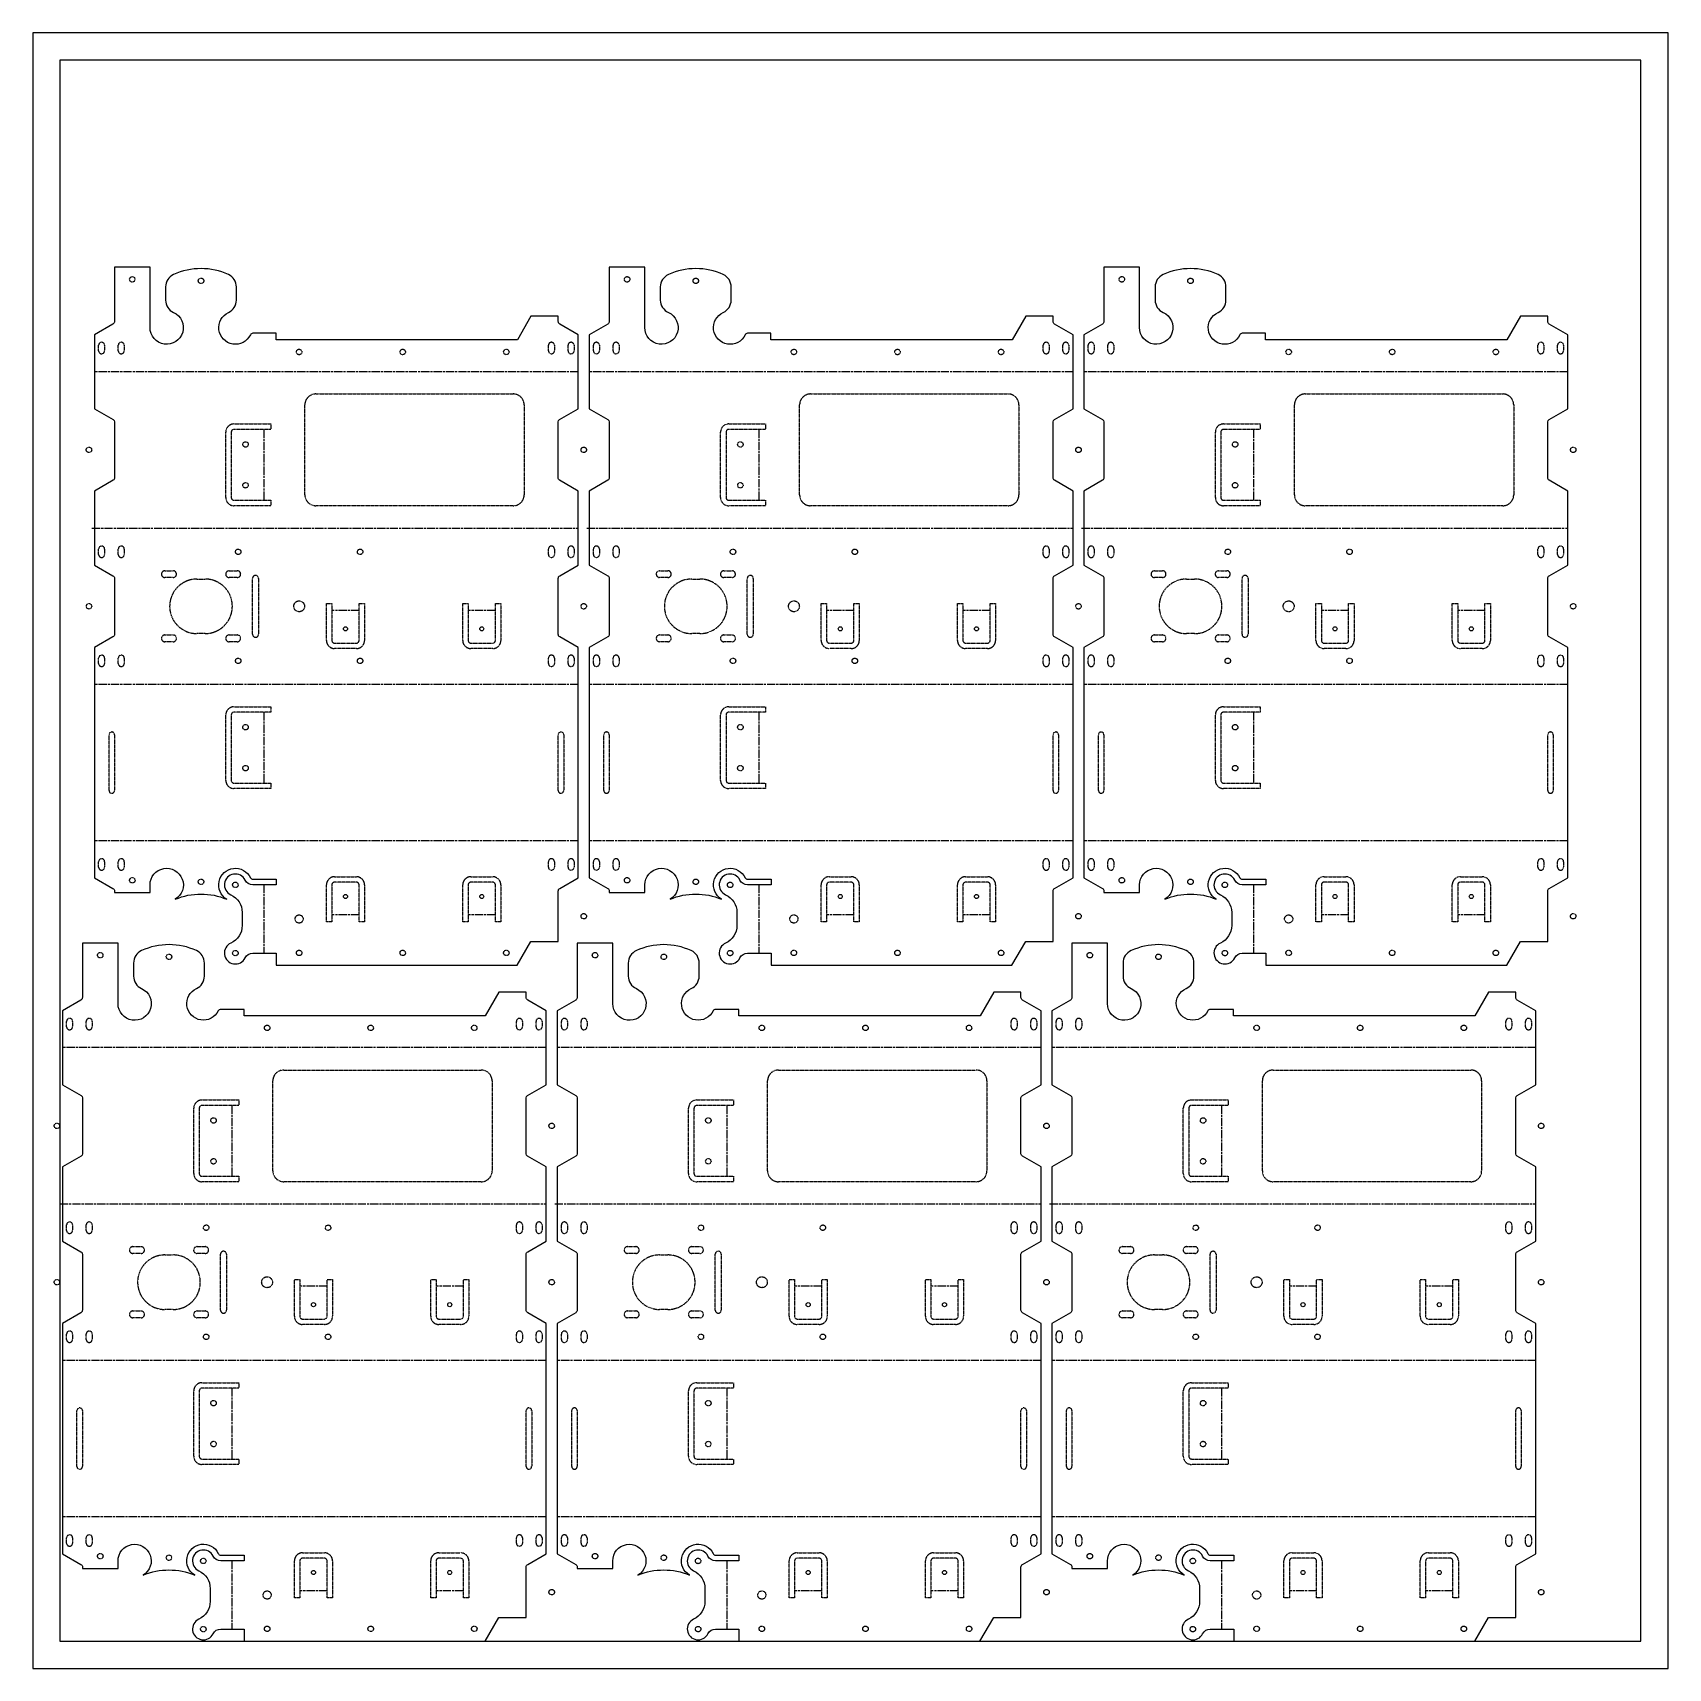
# Model space of a CAD drawing. Header units: millimetres. Extents: x -75 to 1125, y -98 to 1102.
import ezdxf

# ---------------------------------------------------------------- set-up
doc = ezdxf.new("R2010")
doc.units = ezdxf.units.MM
doc.linetypes.add('CHAIN', pattern=[0.7087, 0.4724, -0.0591, 0.1181, -0.0591])
for name, color, linetype, lineweight in [('Eje de pliegue (ISO)', 2, 'CHAIN', 25), ('fija', 5, 'CHAIN', 25), ('int', 1, 'CHAIN', 25)]:
    doc.layers.add(name, color=color, linetype=linetype, lineweight=lineweight)
doc.layers.add('perfo3mm', color=4, linetype='Continuous')
doc.layers.add('plancha', color=4, linetype='Continuous')

msp = doc.modelspace()

# ---------------------------------------------------------------- linework, layer by layer
for points in [[(325.7, 482.4), (325.7, 651.4), (312.1, 659.2, -0.267949), (311, 661.1), (311, 702.1, -0.267949), (312.1, 704), (325.7, 711.9), (325.7, 766.2), (312, 774.1, -0.267949), (311, 775.9), (311, 816.9, -0.267949), (312, 818.6), (325.7, 826.5), (325.7, 880.8), (312.1, 888.7, -0.267949), (311, 890.6), (311, 894.6), (291, 894.6), (281, 877.2), (104, 877.2), (104, 881.9), (86.9, 881.9, 0.287272), (85.1, 880.7, -1.423241), (69.1, 897.2, 0.293925), (74.9, 906.3), (74.9, 915.9, 0.293925), (69.1, 925, 0.216961), (28.8, 925, 0.293925), (22.9, 915.9), (22.9, 906.3, 0.293925), (28.8, 897.2, -1.832561), (11.5, 886.1), (11.5, 930.5), (-14.6, 930.5), (-14.6, 890.6, -0.267949), (-15.7, 888.7), (-29.3, 880.8), (-29.3, 826.5), (-15.6, 818.6, -0.267949), (-14.6, 816.9), (-14.6, 775.9, -0.267949), (-15.6, 774.1), (-29.3, 766.2), (-29.3, 711.9), (-15.7, 704, -0.267949), (-14.6, 702.1), (-14.6, 661.1, -0.267949), (-15.7, 659.2), (-29.3, 651.4), (-29.3, 482.4), (-15.7, 474.6, -0.267949), (-14.6, 472.7), (-14.6, 471.7), (11.5, 471.7), (11.5, 477.2, -1.713898), (30, 466.7, -0.20201), (67.8, 466.7, -1.339934), (85.1, 482.5, 0.287272), (86.9, 481.4), (104.1, 481.4), (104.1, 477.2), (86.9, 477.2, -0.287272), (81.3, 480.7, 1.423241), (70.8, 469.9, -0.293925), (79.1, 457), (79.1, 447.4, -0.293925), (70.8, 434.5, 1.423241), (81.3, 423.7, -0.287272), (86.9, 427.2), (104.1, 427.2), (104.1, 418.4), (280.9, 418.4), (291, 435.8), (311, 435.8), (311, 472.7, -0.267949), (312.1, 474.6)], [(688.7, 482.4), (688.7, 651.4), (675.1, 659.2, -0.267949), (674, 661.1), (674, 702.1, -0.267949), (675.1, 704), (688.7, 711.9), (688.7, 766.2), (675, 774.1, -0.267949), (674, 775.9), (674, 816.9, -0.267949), (675, 818.6), (688.7, 826.5), (688.7, 880.8), (675.1, 888.7, -0.267949), (674, 890.6), (674, 894.6), (654, 894.6), (644, 877.2), (467, 877.2), (467, 881.9), (449.9, 881.9, 0.287272), (448.1, 880.7, -1.423241), (432.1, 897.2, 0.293925), (437.9, 906.3), (437.9, 915.9, 0.293925), (432.1, 925, 0.216961), (391.8, 925, 0.293925), (385.9, 915.9), (385.9, 906.3, 0.293925), (391.8, 897.2, -1.832561), (374.5, 886.1), (374.5, 930.5), (348.4, 930.5), (348.4, 890.6, -0.267949), (347.3, 888.7), (333.7, 880.8), (333.7, 826.5), (347.4, 818.6, -0.267949), (348.4, 816.9), (348.4, 775.9, -0.267949), (347.4, 774.1), (333.7, 766.2), (333.7, 711.9), (347.3, 704, -0.267949), (348.4, 702.1), (348.4, 661.1, -0.267949), (347.3, 659.2), (333.7, 651.4), (333.7, 482.4), (347.3, 474.6, -0.267949), (348.4, 472.7), (348.4, 471.7), (374.5, 471.7), (374.5, 477.2, -1.713898), (393, 466.7, -0.20201), (430.8, 466.7, -1.339934), (448.1, 482.5, 0.287272), (449.9, 481.4), (467.1, 481.4), (467.1, 477.2), (449.9, 477.2, -0.287272), (444.3, 480.7, 1.423241), (433.8, 469.9, -0.293925), (442.1, 457), (442.1, 447.4, -0.293925), (433.8, 434.5, 1.423241), (444.3, 423.7, -0.287272), (449.9, 427.2), (467.1, 427.2), (467.1, 418.4), (643.9, 418.4), (654, 435.8), (674, 435.8), (674, 472.7, -0.267949), (675.1, 474.6)], [(1051.7, 482.4), (1051.7, 651.4), (1038.1, 659.2, -0.267949), (1037, 661.1), (1037, 702.1, -0.267949), (1038.1, 704), (1051.7, 711.9), (1051.7, 766.2), (1038, 774.1, -0.267949), (1037, 775.9), (1037, 816.9, -0.267949), (1038, 818.6), (1051.7, 826.5), (1051.7, 880.8), (1038.1, 888.7, -0.267949), (1037, 890.6), (1037, 894.6), (1017, 894.6), (1007, 877.2), (830, 877.2), (830, 881.9), (812.9, 881.9, 0.287272), (811.1, 880.7, -1.423241), (795.1, 897.2, 0.293925), (800.9, 906.3), (800.9, 915.9, 0.293925), (795.1, 925, 0.216961), (754.8, 925, 0.293925), (748.9, 915.9), (748.9, 906.3, 0.293925), (754.8, 897.2, -1.832561), (737.5, 886.1), (737.5, 930.5), (711.4, 930.5), (711.4, 890.6, -0.267949), (710.3, 888.7), (696.7, 880.8), (696.7, 826.5), (710.4, 818.6, -0.267949), (711.4, 816.9), (711.4, 775.9, -0.267949), (710.4, 774.1), (696.7, 766.2), (696.7, 711.9), (710.3, 704, -0.267949), (711.4, 702.1), (711.4, 661.1, -0.267949), (710.3, 659.2), (696.7, 651.4), (696.7, 482.4), (710.3, 474.6, -0.267949), (711.4, 472.7), (711.4, 471.7), (737.5, 471.7), (737.5, 477.2, -1.713898), (756, 466.7, -0.20201), (793.8, 466.7, -1.339934), (811.1, 482.5, 0.287272), (812.9, 481.4), (830.1, 481.4), (830.1, 477.2), (812.9, 477.2, -0.287272), (807.3, 480.7, 1.423241), (796.8, 469.9, -0.293925), (805.1, 457), (805.1, 447.4, -0.293925), (796.8, 434.5, 1.423241), (807.3, 423.7, -0.287272), (812.9, 427.2), (830.1, 427.2), (830.1, 418.4), (1006.9, 418.4), (1017, 435.8), (1037, 435.8), (1037, 472.7, -0.267949), (1038.1, 474.6)], [(302.2, -13.5), (302.2, 155.4), (288.6, 163.3, -0.267949), (287.5, 165.2), (287.5, 206.2, -0.267949), (288.6, 208.1), (302.2, 215.9), (302.2, 270.3), (288.5, 278.2, -0.267949), (287.5, 279.9), (287.5, 320.9, -0.267949), (288.5, 322.6), (302.2, 330.6), (302.2, 384.9), (288.6, 392.7, -0.267949), (287.5, 394.6), (287.5, 398.6), (267.5, 398.6), (257.5, 381.2), (80.5, 381.2), (80.5, 385.9), (63.4, 385.9, 0.287272), (61.6, 384.8, -1.423241), (45.6, 401.2, 0.293925), (51.4, 410.3), (51.4, 419.9, 0.293925), (45.6, 429, 0.216961), (5.3, 429, 0.293925), (-0.6, 419.9), (-0.6, 410.3, 0.293925), (5.3, 401.2, -1.832561), (-12, 390.1), (-12, 434.5), (-38.1, 434.5), (-38.1, 394.6, -0.267949), (-39.2, 392.7), (-52.8, 384.9), (-52.8, 330.6), (-39.1, 322.6, -0.267949), (-38.1, 320.9), (-38.1, 279.9, -0.267949), (-39.1, 278.2), (-52.8, 270.3), (-52.8, 215.9), (-39.2, 208.1, -0.267949), (-38.1, 206.2), (-38.1, 165.2, -0.267949), (-39.2, 163.3), (-52.8, 155.4), (-52.8, -13.5), (-39.2, -21.3, -0.267949), (-38.1, -23.3), (-38.1, -24.3), (-12, -24.3), (-12, -18.8, -1.713898), (6.5, -29.2, -0.20201), (44.3, -29.2, -1.339934), (61.6, -13.4, 0.287272), (63.4, -14.6), (80.6, -14.6), (80.6, -18.8), (63.4, -18.8, -0.287272), (57.8, -15.3, 1.423241), (47.3, -26, -0.293925), (55.6, -39), (55.6, -48.5, -0.293925), (47.3, -61.5, 1.423241), (57.8, -72.2, -0.287272), (63.4, -68.8), (80.6, -68.8), (80.6, -77.6), (257.4, -77.6), (267.5, -60.2), (287.5, -60.2), (287.5, -23.3, -0.267949), (288.6, -21.3)], [(665.2, -13.5), (665.2, 155.4), (651.6, 163.3, -0.267949), (650.5, 165.2), (650.5, 206.2, -0.267949), (651.6, 208.1), (665.2, 215.9), (665.2, 270.3), (651.5, 278.2, -0.267949), (650.5, 279.9), (650.5, 320.9, -0.267949), (651.5, 322.6), (665.2, 330.6), (665.2, 384.9), (651.6, 392.7, -0.267949), (650.5, 394.6), (650.5, 398.6), (630.5, 398.6), (620.5, 381.2), (443.5, 381.2), (443.5, 385.9), (426.4, 385.9, 0.287272), (424.6, 384.8, -1.423241), (408.6, 401.2, 0.293925), (414.4, 410.3), (414.4, 419.9, 0.293925), (408.6, 429, 0.216961), (368.3, 429, 0.293925), (362.4, 419.9), (362.4, 410.3, 0.293925), (368.3, 401.2, -1.832561), (351, 390.1), (351, 434.5), (324.9, 434.5), (324.9, 394.6, -0.267949), (323.8, 392.7), (310.2, 384.9), (310.2, 330.6), (323.9, 322.6, -0.267949), (324.9, 320.9), (324.9, 279.9, -0.267949), (323.9, 278.2), (310.2, 270.3), (310.2, 215.9), (323.8, 208.1, -0.267949), (324.9, 206.2), (324.9, 165.2, -0.267949), (323.8, 163.3), (310.2, 155.4), (310.2, -13.5), (323.8, -21.3, -0.267949), (324.9, -23.3), (324.9, -24.3), (351, -24.3), (351, -18.8, -1.713898), (369.5, -29.2, -0.20201), (407.3, -29.2, -1.339934), (424.6, -13.4, 0.287272), (426.4, -14.6), (443.6, -14.6), (443.6, -18.8), (426.4, -18.8, -0.287272), (420.8, -15.3, 1.423241), (410.3, -26, -0.293925), (418.6, -39), (418.6, -48.5, -0.293925), (410.3, -61.5, 1.423241), (420.8, -72.2, -0.287272), (426.4, -68.8), (443.6, -68.8), (443.6, -77.6), (620.4, -77.6), (630.5, -60.2), (650.5, -60.2), (650.5, -23.3, -0.267949), (651.6, -21.3)], [(1028.2, -13.5), (1028.2, 155.4), (1014.6, 163.3, -0.267949), (1013.5, 165.2), (1013.5, 206.2, -0.267949), (1014.6, 208.1), (1028.2, 215.9), (1028.2, 270.3), (1014.5, 278.2, -0.267949), (1013.5, 279.9), (1013.5, 320.9, -0.267949), (1014.5, 322.6), (1028.2, 330.6), (1028.2, 384.9), (1014.6, 392.7, -0.267949), (1013.5, 394.6), (1013.5, 398.6), (993.5, 398.6), (983.5, 381.2), (806.5, 381.2), (806.5, 385.9), (789.4, 385.9, 0.287272), (787.6, 384.8, -1.423241), (771.6, 401.2, 0.293925), (777.4, 410.3), (777.4, 419.9, 0.293925), (771.6, 429, 0.216961), (731.3, 429, 0.293925), (725.4, 419.9), (725.4, 410.3, 0.293925), (731.3, 401.2, -1.832561), (714, 390.1), (714, 434.5), (687.9, 434.5), (687.9, 394.6, -0.267949), (686.8, 392.7), (673.2, 384.9), (673.2, 330.6), (686.9, 322.6, -0.267949), (687.9, 320.9), (687.9, 279.9, -0.267949), (686.9, 278.2), (673.2, 270.3), (673.2, 215.9), (686.8, 208.1, -0.267949), (687.9, 206.2), (687.9, 165.2, -0.267949), (686.8, 163.3), (673.2, 155.4), (673.2, -13.5), (686.8, -21.3, -0.267949), (687.9, -23.3), (687.9, -24.3), (714, -24.3), (714, -18.8, -1.713898), (732.5, -29.2, -0.20201), (770.3, -29.2, -1.339934), (787.6, -13.4, 0.287272), (789.4, -14.6), (806.6, -14.6), (806.6, -18.8), (789.4, -18.8, -0.287272), (783.8, -15.3, 1.423241), (773.3, -26, -0.293925), (781.6, -39), (781.6, -48.5, -0.293925), (773.3, -61.5, 1.423241), (783.8, -72.2, -0.287272), (789.4, -68.8), (806.6, -68.8), (806.6, -77.6), (983.4, -77.6), (993.5, -60.2), (1013.5, -60.2), (1013.5, -23.3, -0.267949), (1014.6, -21.3)]]:
    msp.add_lwpolyline(points, format="xyb", close=True)
at = {"layer": 'Eje de pliegue (ISO)', "ltscale": 12.84403}
for p, q in [((325.7, 853.7), (-29.3, 853.7)), ((688.7, 853.7), (333.7, 853.7)), ((1051.7, 853.7), (696.7, 853.7)), ((95.1, 811.4), (95.1, 759.4)), ((458.1, 811.4), (458.1, 759.4)), ((821.1, 811.4), (821.1, 759.4)), ((-31.1, 739), (325.7, 739)), ((331.9, 739), (688.7, 739)), ((694.9, 739), (1051.7, 739)), ((164.9, 678.6), (144.9, 678.6)), ((264.9, 678.6), (244.9, 678.6)), ((527.9, 678.6), (507.9, 678.6)), ((627.9, 678.6), (607.9, 678.6)), ((890.9, 678.6), (870.9, 678.6)), ((990.9, 678.6), (970.9, 678.6)), ((325.7, 624.3), (-29.3, 624.3)), ((688.7, 624.3), (333.7, 624.3)), ((1051.7, 624.3), (696.7, 624.3)), ((95.1, 603.9), (95.1, 551.9)), ((458.1, 603.9), (458.1, 551.9)), ((821.1, 603.9), (821.1, 551.9)), ((325.7, 509.5), (-29.3, 509.5)), ((688.7, 509.5), (333.7, 509.5)), ((1051.7, 509.5), (696.7, 509.5)), ((95.1, 477.2), (95.1, 427.2)), ((458.1, 477.2), (458.1, 427.2)), ((821.1, 477.2), (821.1, 427.2)), ((164.9, 455.2), (144.9, 455.2)), ((264.9, 455.2), (244.9, 455.2)), ((527.9, 455.2), (507.9, 455.2)), ((627.9, 455.2), (607.9, 455.2)), ((890.9, 455.2), (870.9, 455.2)), ((990.9, 455.2), (970.9, 455.2)), ((302.2, 357.8), (-52.8, 357.8)), ((665.2, 357.8), (310.2, 357.8)), ((1028.2, 357.8), (673.2, 357.8)), ((71.6, 315.4), (71.6, 263.4)), ((434.6, 315.4), (434.6, 263.4)), ((797.6, 315.4), (797.6, 263.4)), ((-54.6, 243.1), (302.2, 243.1)), ((308.4, 243.1), (665.2, 243.1)), ((671.4, 243.1), (1028.2, 243.1)), ((141.4, 182.7), (121.4, 182.7)), ((241.4, 182.7), (221.4, 182.7)), ((504.4, 182.7), (484.4, 182.7)), ((604.4, 182.7), (584.4, 182.7)), ((867.4, 182.7), (847.4, 182.7)), ((967.4, 182.7), (947.4, 182.7)), ((302.2, 128.3), (-52.8, 128.3)), ((665.2, 128.3), (310.2, 128.3)), ((1028.2, 128.3), (673.2, 128.3)), ((71.6, 108), (71.6, 56)), ((434.6, 108), (434.6, 56)), ((797.6, 108), (797.6, 56)), ((302.2, 13.6), (-52.8, 13.6)), ((665.2, 13.6), (310.2, 13.6)), ((1028.2, 13.6), (673.2, 13.6)), ((71.6, -18.8), (71.6, -68.8)), ((434.6, -18.8), (434.6, -68.8)), ((797.6, -18.8), (797.6, -68.8)), ((141.4, -40.8), (121.4, -40.8)), ((241.4, -40.8), (221.4, -40.8)), ((504.4, -40.8), (484.4, -40.8)), ((604.4, -40.8), (584.4, -40.8)), ((867.4, -40.8), (847.4, -40.8)), ((967.4, -40.8), (947.4, -40.8))]:
    msp.add_line(p, q, dxfattribs=at)
at = {"layer": 'fija'}
for centre in [(-33.3, 796.4), (329.7, 796.4), (692.7, 796.4), (1055.7, 796.4), (-33.3, 681.6), (329.7, 681.6), (692.7, 681.6), (1055.7, 681.6), (329.7, 454.2), (692.7, 454.2), (1055.7, 454.2), (-56.8, 300.4), (306.2, 300.4), (669.2, 300.4), (1032.2, 300.4), (-56.8, 185.7), (306.2, 185.7), (669.2, 185.7), (1032.2, 185.7), (306.2, -41.7), (669.2, -41.7), (1032.2, -41.7)]:
    msp.add_circle(centre, 2, dxfattribs=at)
at = {"layer": 'int'}
for points in [[(-26.2, 869.1), (-26.2, 873.1, -1), (-21.8, 873.1), (-21.8, 869.1, -1)], [(-11.8, 869.1), (-11.8, 873.1, -1), (-7.4, 873.1), (-7.4, 869.1, -1)], [(308.2, 873.1), (308.2, 869.1, -1), (303.8, 869.1), (303.8, 873.1, -1)], [(322.6, 873.1), (322.6, 869.1, -1), (318.2, 869.1), (318.2, 873.1, -1)], [(336.8, 869.1), (336.8, 873.1, -1), (341.2, 873.1), (341.2, 869.1, -1)], [(351.2, 869.1), (351.2, 873.1, -1), (355.6, 873.1), (355.6, 869.1, -1)], [(671.2, 873.1), (671.2, 869.1, -1), (666.8, 869.1), (666.8, 873.1, -1)], [(685.6, 873.1), (685.6, 869.1, -1), (681.2, 869.1), (681.2, 873.1, -1)], [(699.8, 869.1), (699.8, 873.1, -1), (704.2, 873.1), (704.2, 869.1, -1)], [(714.2, 869.1), (714.2, 873.1, -1), (718.6, 873.1), (718.6, 869.1, -1)], [(1034.2, 873.1), (1034.2, 869.1, -1), (1029.8, 869.1), (1029.8, 873.1, -1)], [(1048.6, 873.1), (1048.6, 869.1, -1), (1044.2, 869.1), (1044.2, 873.1, -1)], [(125.1, 829.4, -0.414214), (133.1, 837.4), (278, 837.4, -0.414214), (286, 829.4), (286, 763.4, -0.414214), (278, 755.4), (133.1, 755.4, -0.414214), (125.1, 763.4)], [(488.1, 829.4, -0.414214), (496.1, 837.4), (641, 837.4, -0.414214), (649, 829.4), (649, 763.4, -0.414214), (641, 755.4), (496.1, 755.4, -0.414214), (488.1, 763.4)], [(851.1, 829.4, -0.414214), (859.1, 837.4), (1004, 837.4, -0.414214), (1012, 829.4), (1012, 763.4, -0.414214), (1004, 755.4), (859.1, 755.4, -0.414214), (851.1, 763.4)], [(100.1, 811.4), (73.1, 811.4, 0.414214), (71.1, 809.4), (71.1, 761.4, 0.414214), (73.1, 759.4), (100.1, 759.4), (100.1, 755.4), (73.1, 755.4, -0.414214), (67.1, 761.4), (67.1, 809.4, -0.414214), (73.1, 815.4), (100.1, 815.4)], [(463.1, 811.4), (436.1, 811.4, 0.414214), (434.1, 809.4), (434.1, 761.4, 0.414214), (436.1, 759.4), (463.1, 759.4), (463.1, 755.4), (436.1, 755.4, -0.414214), (430.1, 761.4), (430.1, 809.4, -0.414214), (436.1, 815.4), (463.1, 815.4)], [(826.1, 811.4), (799.1, 811.4, 0.414214), (797.1, 809.4), (797.1, 761.4, 0.414214), (799.1, 759.4), (826.1, 759.4), (826.1, 755.4), (799.1, 755.4, -0.414214), (793.1, 761.4), (793.1, 809.4, -0.414214), (799.1, 815.4), (826.1, 815.4)], [(-26.2, 723.6, -1), (-21.8, 723.6), (-21.8, 719.6, -1), (-26.2, 719.6)], [(-11.8, 723.6, -1), (-7.4, 723.6), (-7.4, 719.6, -1), (-11.8, 719.6)], [(308.2, 719.6, -1), (303.8, 719.6), (303.8, 723.6, -1), (308.2, 723.6)], [(322.6, 719.6, -1), (318.2, 719.6), (318.2, 723.6, -1), (322.6, 723.6)], [(336.8, 723.6, -1), (341.2, 723.6), (341.2, 719.6, -1), (336.8, 719.6)], [(351.2, 723.6, -1), (355.6, 723.6), (355.6, 719.6, -1), (351.2, 719.6)], [(671.2, 719.6, -1), (666.8, 719.6), (666.8, 723.6, -1), (671.2, 723.6)], [(685.6, 719.6, -1), (681.2, 719.6), (681.2, 723.6, -1), (685.6, 723.6)], [(699.8, 723.6, -1), (704.2, 723.6), (704.2, 719.6, -1), (699.8, 719.6)], [(714.2, 723.6, -1), (718.6, 723.6), (718.6, 719.6, -1), (714.2, 719.6)], [(1034.2, 719.6, -1), (1029.8, 719.6), (1029.8, 723.6, -1), (1034.2, 723.6)], [(1048.6, 719.6, -1), (1044.2, 719.6), (1044.2, 723.6, -1), (1048.6, 723.6)], [(22.4, 702.7, -1), (22.4, 707.7), (28.4, 707.7, -1), (28.4, 702.7)], [(45.9, 661.6, -1), (45.9, 701.6), (51.9, 701.6, -1), (51.9, 661.6)], [(75.5, 707.7, -1), (75.5, 702.7), (69.5, 702.7, -1), (69.5, 707.7)], [(86.7, 702.1, -1), (91.1, 702.1), (91.1, 661.1, -1), (86.7, 661.1)], [(385.4, 702.7, -1), (385.4, 707.7), (391.4, 707.7, -1), (391.4, 702.7)], [(408.9, 661.6, -1), (408.9, 701.6), (414.9, 701.6, -1), (414.9, 661.6)], [(438.5, 707.7, -1), (438.5, 702.7), (432.5, 702.7, -1), (432.5, 707.7)], [(449.7, 702.1, -1), (454.1, 702.1), (454.1, 661.1, -1), (449.7, 661.1)], [(748.4, 702.7, -1), (748.4, 707.7), (754.4, 707.7, -1), (754.4, 702.7)], [(771.9, 661.6, -1), (771.9, 701.6), (777.9, 701.6, -1), (777.9, 661.6)], [(801.5, 707.7, -1), (801.5, 702.7), (795.5, 702.7, -1), (795.5, 707.7)], [(812.7, 702.1, -1), (817.1, 702.1), (817.1, 661.1, -1), (812.7, 661.1)], [(144.9, 683.6), (144.9, 656.6, 0.414214), (146.9, 654.6), (162.9, 654.6, 0.414214), (164.9, 656.6), (164.9, 683.6), (168.9, 683.6), (168.9, 656.6, -0.414214), (162.9, 650.6), (146.9, 650.6, -0.414214), (140.9, 656.6), (140.9, 683.6)], [(244.9, 683.6), (244.9, 656.6, 0.414214), (246.9, 654.6), (262.9, 654.6, 0.414214), (264.9, 656.6), (264.9, 683.6), (268.9, 683.6), (268.9, 656.6, -0.414214), (262.9, 650.6), (246.9, 650.6, -0.414214), (240.9, 656.6), (240.9, 683.6)], [(507.9, 683.6), (507.9, 656.6, 0.414214), (509.9, 654.6), (525.9, 654.6, 0.414214), (527.9, 656.6), (527.9, 683.6), (531.9, 683.6), (531.9, 656.6, -0.414214), (525.9, 650.6), (509.9, 650.6, -0.414214), (503.9, 656.6), (503.9, 683.6)], [(607.9, 683.6), (607.9, 656.6, 0.414214), (609.9, 654.6), (625.9, 654.6, 0.414214), (627.9, 656.6), (627.9, 683.6), (631.9, 683.6), (631.9, 656.6, -0.414214), (625.9, 650.6), (609.9, 650.6, -0.414214), (603.9, 656.6), (603.9, 683.6)], [(870.9, 683.6), (870.9, 656.6, 0.414214), (872.9, 654.6), (888.9, 654.6, 0.414214), (890.9, 656.6), (890.9, 683.6), (894.9, 683.6), (894.9, 656.6, -0.414214), (888.9, 650.6), (872.9, 650.6, -0.414214), (866.9, 656.6), (866.9, 683.6)], [(970.9, 683.6), (970.9, 656.6, 0.414214), (972.9, 654.6), (988.9, 654.6, 0.414214), (990.9, 656.6), (990.9, 683.6), (994.9, 683.6), (994.9, 656.6, -0.414214), (988.9, 650.6), (972.9, 650.6, -0.414214), (966.9, 656.6), (966.9, 683.6)], [(28.4, 660.6, -1), (28.4, 655.6), (22.4, 655.6, -1), (22.4, 660.6)], [(75.5, 660.6, -1), (75.5, 655.6), (69.5, 655.6, -1), (69.5, 660.6)], [(391.4, 660.6, -1), (391.4, 655.6), (385.4, 655.6, -1), (385.4, 660.6)], [(438.5, 660.6, -1), (438.5, 655.6), (432.5, 655.6, -1), (432.5, 660.6)], [(754.4, 660.6, -1), (754.4, 655.6), (748.4, 655.6, -1), (748.4, 660.6)], [(801.5, 660.6, -1), (801.5, 655.6), (795.5, 655.6, -1), (795.5, 660.6)], [(-21.8, 639.6, -1), (-26.2, 639.6), (-26.2, 643.6, -1), (-21.8, 643.6)], [(-7.4, 639.6, -1), (-11.8, 639.6), (-11.8, 643.6, -1), (-7.4, 643.6)], [(308.2, 639.6, -1), (303.8, 639.6), (303.8, 643.6, -1), (308.2, 643.6)], [(322.6, 639.6, -1), (318.2, 639.6), (318.2, 643.6, -1), (322.6, 643.6)], [(341.2, 639.6, -1), (336.8, 639.6), (336.8, 643.6, -1), (341.2, 643.6)], [(355.6, 639.6, -1), (351.2, 639.6), (351.2, 643.6, -1), (355.6, 643.6)], [(671.2, 639.6, -1), (666.8, 639.6), (666.8, 643.6, -1), (671.2, 643.6)], [(685.6, 639.6, -1), (681.2, 639.6), (681.2, 643.6, -1), (685.6, 643.6)], [(704.2, 639.6, -1), (699.8, 639.6), (699.8, 643.6, -1), (704.2, 643.6)], [(718.6, 639.6, -1), (714.2, 639.6), (714.2, 643.6, -1), (718.6, 643.6)], [(1034.2, 639.6, -1), (1029.8, 639.6), (1029.8, 643.6, -1), (1034.2, 643.6)], [(1048.6, 639.6, -1), (1044.2, 639.6), (1044.2, 643.6, -1), (1048.6, 643.6)], [(100.1, 603.9), (73.1, 603.9, 0.414214), (71.1, 601.9), (71.1, 553.9, 0.414214), (73.1, 551.9), (100.1, 551.9), (100.1, 547.9), (73.1, 547.9, -0.414214), (67.1, 553.9), (67.1, 601.9, -0.414214), (73.1, 607.9), (100.1, 607.9)], [(463.1, 603.9), (436.1, 603.9, 0.414214), (434.1, 601.9), (434.1, 553.9, 0.414214), (436.1, 551.9), (463.1, 551.9), (463.1, 547.9), (436.1, 547.9, -0.414214), (430.1, 553.9), (430.1, 601.9, -0.414214), (436.1, 607.9), (463.1, 607.9)], [(826.1, 603.9), (799.1, 603.9, 0.414214), (797.1, 601.9), (797.1, 553.9, 0.414214), (799.1, 551.9), (826.1, 551.9), (826.1, 547.9), (799.1, 547.9, -0.414214), (793.1, 553.9), (793.1, 601.9, -0.414214), (799.1, 607.9), (826.1, 607.9)], [(-18.6, 587.4, -1), (-14.6, 587.4), (-14.6, 546.4, -1), (-18.6, 546.4)], [(311, 587.4, -1), (315, 587.4), (315, 546.4, -1), (311, 546.4)], [(344.4, 587.4, -1), (348.4, 587.4), (348.4, 546.4, -1), (344.4, 546.4)], [(674, 587.4, -1), (678, 587.4), (678, 546.4, -1), (674, 546.4)], [(707.4, 587.4, -1), (711.4, 587.4), (711.4, 546.4, -1), (707.4, 546.4)], [(1037, 587.4, -1), (1041, 587.4), (1041, 546.4, -1), (1037, 546.4)], [(-21.8, 494.2), (-21.8, 490.2, -1), (-26.2, 490.2), (-26.2, 494.2, -1)], [(-7.4, 494.2), (-7.4, 490.2, -1), (-11.8, 490.2), (-11.8, 494.2, -1)], [(308.2, 494.2), (308.2, 490.2, -1), (303.8, 490.2), (303.8, 494.2, -1)], [(322.6, 494.2), (322.6, 490.2, -1), (318.2, 490.2), (318.2, 494.2, -1)], [(341.2, 494.2), (341.2, 490.2, -1), (336.8, 490.2), (336.8, 494.2, -1)], [(355.6, 494.2), (355.6, 490.2, -1), (351.2, 490.2), (351.2, 494.2, -1)], [(671.2, 494.2), (671.2, 490.2, -1), (666.8, 490.2), (666.8, 494.2, -1)], [(685.6, 494.2), (685.6, 490.2, -1), (681.2, 490.2), (681.2, 494.2, -1)], [(704.2, 494.2), (704.2, 490.2, -1), (699.8, 490.2), (699.8, 494.2, -1)], [(718.6, 494.2), (718.6, 490.2, -1), (714.2, 490.2), (714.2, 494.2, -1)], [(1034.2, 494.2), (1034.2, 490.2, -1), (1029.8, 490.2), (1029.8, 494.2, -1)], [(1048.6, 494.2), (1048.6, 490.2, -1), (1044.2, 490.2), (1044.2, 494.2, -1)], [(164.9, 450.2), (164.9, 477.2, 0.414214), (162.9, 479.2), (146.9, 479.2, 0.414214), (144.9, 477.2), (144.9, 450.2), (140.9, 450.2), (140.9, 477.2, -0.414214), (146.9, 483.2), (162.9, 483.2, -0.414214), (168.9, 477.2), (168.9, 450.2)], [(244.9, 477.2), (244.9, 450.2), (240.9, 450.2), (240.9, 477.2, -0.414214), (246.9, 483.2), (262.9, 483.2, -0.414214), (268.9, 477.2), (268.9, 450.2), (264.9, 450.2), (264.9, 477.2, 0.414214), (262.9, 479.2), (246.9, 479.2, 0.414214)], [(527.9, 450.2), (527.9, 477.2, 0.414214), (525.9, 479.2), (509.9, 479.2, 0.414214), (507.9, 477.2), (507.9, 450.2), (503.9, 450.2), (503.9, 477.2, -0.414214), (509.9, 483.2), (525.9, 483.2, -0.414214), (531.9, 477.2), (531.9, 450.2)], [(607.9, 477.2), (607.9, 450.2), (603.9, 450.2), (603.9, 477.2, -0.414214), (609.9, 483.2), (625.9, 483.2, -0.414214), (631.9, 477.2), (631.9, 450.2), (627.9, 450.2), (627.9, 477.2, 0.414214), (625.9, 479.2), (609.9, 479.2, 0.414214)], [(890.9, 450.2), (890.9, 477.2, 0.414214), (888.9, 479.2), (872.9, 479.2, 0.414214), (870.9, 477.2), (870.9, 450.2), (866.9, 450.2), (866.9, 477.2, -0.414214), (872.9, 483.2), (888.9, 483.2, -0.414214), (894.9, 477.2), (894.9, 450.2)], [(970.9, 477.2), (970.9, 450.2), (966.9, 450.2), (966.9, 477.2, -0.414214), (972.9, 483.2), (988.9, 483.2, -0.414214), (994.9, 477.2), (994.9, 450.2), (990.9, 450.2), (990.9, 477.2, 0.414214), (988.9, 479.2), (972.9, 479.2, 0.414214)], [(-49.7, 373.1), (-49.7, 377.1, -1), (-45.3, 377.1), (-45.3, 373.1, -1)], [(-35.3, 373.1), (-35.3, 377.1, -1), (-30.9, 377.1), (-30.9, 373.1, -1)], [(284.7, 377.1), (284.7, 373.1, -1), (280.3, 373.1), (280.3, 377.1, -1)], [(299.1, 377.1), (299.1, 373.1, -1), (294.7, 373.1), (294.7, 377.1, -1)], [(313.3, 373.1), (313.3, 377.1, -1), (317.7, 377.1), (317.7, 373.1, -1)], [(327.7, 373.1), (327.7, 377.1, -1), (332.1, 377.1), (332.1, 373.1, -1)], [(647.7, 377.1), (647.7, 373.1, -1), (643.3, 373.1), (643.3, 377.1, -1)], [(662.1, 377.1), (662.1, 373.1, -1), (657.7, 373.1), (657.7, 377.1, -1)], [(676.3, 373.1), (676.3, 377.1, -1), (680.7, 377.1), (680.7, 373.1, -1)], [(690.7, 373.1), (690.7, 377.1, -1), (695.1, 377.1), (695.1, 373.1, -1)], [(1010.7, 377.1), (1010.7, 373.1, -1), (1006.3, 373.1), (1006.3, 377.1, -1)], [(1025.1, 377.1), (1025.1, 373.1, -1), (1020.7, 373.1), (1020.7, 377.1, -1)], [(101.6, 333.4, -0.414214), (109.6, 341.4), (254.5, 341.4, -0.414214), (262.5, 333.4), (262.5, 267.4, -0.414214), (254.5, 259.4), (109.6, 259.4, -0.414214), (101.6, 267.4)], [(464.6, 333.4, -0.414214), (472.6, 341.4), (617.5, 341.4, -0.414214), (625.5, 333.4), (625.5, 267.4, -0.414214), (617.5, 259.4), (472.6, 259.4, -0.414214), (464.6, 267.4)], [(827.6, 333.4, -0.414214), (835.6, 341.4), (980.5, 341.4, -0.414214), (988.5, 333.4), (988.5, 267.4, -0.414214), (980.5, 259.4), (835.6, 259.4, -0.414214), (827.6, 267.4)], [(76.6, 315.4), (49.6, 315.4, 0.414214), (47.6, 313.4), (47.6, 265.4, 0.414214), (49.6, 263.4), (76.6, 263.4), (76.6, 259.4), (49.6, 259.4, -0.414214), (43.6, 265.4), (43.6, 313.4, -0.414214), (49.6, 319.4), (76.6, 319.4)], [(439.6, 315.4), (412.6, 315.4, 0.414214), (410.6, 313.4), (410.6, 265.4, 0.414214), (412.6, 263.4), (439.6, 263.4), (439.6, 259.4), (412.6, 259.4, -0.414214), (406.6, 265.4), (406.6, 313.4, -0.414214), (412.6, 319.4), (439.6, 319.4)], [(802.6, 315.4), (775.6, 315.4, 0.414214), (773.6, 313.4), (773.6, 265.4, 0.414214), (775.6, 263.4), (802.6, 263.4), (802.6, 259.4), (775.6, 259.4, -0.414214), (769.6, 265.4), (769.6, 313.4, -0.414214), (775.6, 319.4), (802.6, 319.4)], [(-49.7, 227.7, -1), (-45.3, 227.7), (-45.3, 223.7, -1), (-49.7, 223.7)], [(-35.3, 227.7, -1), (-30.9, 227.7), (-30.9, 223.7, -1), (-35.3, 223.7)], [(284.7, 223.7, -1), (280.3, 223.7), (280.3, 227.7, -1), (284.7, 227.7)], [(299.1, 223.7, -1), (294.7, 223.7), (294.7, 227.7, -1), (299.1, 227.7)], [(313.3, 227.7, -1), (317.7, 227.7), (317.7, 223.7, -1), (313.3, 223.7)], [(327.7, 227.7, -1), (332.1, 227.7), (332.1, 223.7, -1), (327.7, 223.7)], [(647.7, 223.7, -1), (643.3, 223.7), (643.3, 227.7, -1), (647.7, 227.7)], [(662.1, 223.7, -1), (657.7, 223.7), (657.7, 227.7, -1), (662.1, 227.7)], [(676.3, 227.7, -1), (680.7, 227.7), (680.7, 223.7, -1), (676.3, 223.7)], [(690.7, 227.7, -1), (695.1, 227.7), (695.1, 223.7, -1), (690.7, 223.7)], [(1010.7, 223.7, -1), (1006.3, 223.7), (1006.3, 227.7, -1), (1010.7, 227.7)], [(1025.1, 223.7, -1), (1020.7, 223.7), (1020.7, 227.7, -1), (1025.1, 227.7)], [(-1.1, 206.8, -1), (-1.1, 211.8), (4.9, 211.8, -1), (4.9, 206.8)], [(22.4, 165.7, -1), (22.4, 205.7), (28.4, 205.7, -1), (28.4, 165.7)], [(52, 211.8, -1), (52, 206.8), (46, 206.8, -1), (46, 211.8)], [(63.2, 206.2, -1), (67.6, 206.2), (67.6, 165.2, -1), (63.2, 165.2)], [(361.9, 206.8, -1), (361.9, 211.8), (367.9, 211.8, -1), (367.9, 206.8)], [(385.4, 165.7, -1), (385.4, 205.7), (391.4, 205.7, -1), (391.4, 165.7)], [(415, 211.8, -1), (415, 206.8), (409, 206.8, -1), (409, 211.8)], [(426.2, 206.2, -1), (430.6, 206.2), (430.6, 165.2, -1), (426.2, 165.2)], [(724.9, 206.8, -1), (724.9, 211.8), (730.9, 211.8, -1), (730.9, 206.8)], [(748.4, 165.7, -1), (748.4, 205.7), (754.4, 205.7, -1), (754.4, 165.7)], [(778, 211.8, -1), (778, 206.8), (772, 206.8, -1), (772, 211.8)], [(789.2, 206.2, -1), (793.6, 206.2), (793.6, 165.2, -1), (789.2, 165.2)], [(121.4, 187.7), (121.4, 160.7, 0.414214), (123.4, 158.7), (139.4, 158.7, 0.414214), (141.4, 160.7), (141.4, 187.7), (145.4, 187.7), (145.4, 160.7, -0.414214), (139.4, 154.7), (123.4, 154.7, -0.414214), (117.4, 160.7), (117.4, 187.7)], [(221.4, 187.7), (221.4, 160.7, 0.414214), (223.4, 158.7), (239.4, 158.7, 0.414214), (241.4, 160.7), (241.4, 187.7), (245.4, 187.7), (245.4, 160.7, -0.414214), (239.4, 154.7), (223.4, 154.7, -0.414214), (217.4, 160.7), (217.4, 187.7)], [(484.4, 187.7), (484.4, 160.7, 0.414214), (486.4, 158.7), (502.4, 158.7, 0.414214), (504.4, 160.7), (504.4, 187.7), (508.4, 187.7), (508.4, 160.7, -0.414214), (502.4, 154.7), (486.4, 154.7, -0.414214), (480.4, 160.7), (480.4, 187.7)], [(584.4, 187.7), (584.4, 160.7, 0.414214), (586.4, 158.7), (602.4, 158.7, 0.414214), (604.4, 160.7), (604.4, 187.7), (608.4, 187.7), (608.4, 160.7, -0.414214), (602.4, 154.7), (586.4, 154.7, -0.414214), (580.4, 160.7), (580.4, 187.7)], [(847.4, 187.7), (847.4, 160.7, 0.414214), (849.4, 158.7), (865.4, 158.7, 0.414214), (867.4, 160.7), (867.4, 187.7), (871.4, 187.7), (871.4, 160.7, -0.414214), (865.4, 154.7), (849.4, 154.7, -0.414214), (843.4, 160.7), (843.4, 187.7)], [(947.4, 187.7), (947.4, 160.7, 0.414214), (949.4, 158.7), (965.4, 158.7, 0.414214), (967.4, 160.7), (967.4, 187.7), (971.4, 187.7), (971.4, 160.7, -0.414214), (965.4, 154.7), (949.4, 154.7, -0.414214), (943.4, 160.7), (943.4, 187.7)], [(4.9, 164.6, -1), (4.9, 159.6), (-1.1, 159.6, -1), (-1.1, 164.6)], [(52, 164.6, -1), (52, 159.6), (46, 159.6, -1), (46, 164.6)], [(367.9, 164.6, -1), (367.9, 159.6), (361.9, 159.6, -1), (361.9, 164.6)], [(415, 164.6, -1), (415, 159.6), (409, 159.6, -1), (409, 164.6)], [(730.9, 164.6, -1), (730.9, 159.6), (724.9, 159.6, -1), (724.9, 164.6)], [(778, 164.6, -1), (778, 159.6), (772, 159.6, -1), (772, 164.6)], [(-45.3, 143.7, -1), (-49.7, 143.7), (-49.7, 147.7, -1), (-45.3, 147.7)], [(-30.9, 143.7, -1), (-35.3, 143.7), (-35.3, 147.7, -1), (-30.9, 147.7)], [(284.7, 143.7, -1), (280.3, 143.7), (280.3, 147.7, -1), (284.7, 147.7)], [(299.1, 143.7, -1), (294.7, 143.7), (294.7, 147.7, -1), (299.1, 147.7)], [(317.7, 143.7, -1), (313.3, 143.7), (313.3, 147.7, -1), (317.7, 147.7)], [(332.1, 143.7, -1), (327.7, 143.7), (327.7, 147.7, -1), (332.1, 147.7)], [(647.7, 143.7, -1), (643.3, 143.7), (643.3, 147.7, -1), (647.7, 147.7)], [(662.1, 143.7, -1), (657.7, 143.7), (657.7, 147.7, -1), (662.1, 147.7)], [(680.7, 143.7, -1), (676.3, 143.7), (676.3, 147.7, -1), (680.7, 147.7)], [(695.1, 143.7, -1), (690.7, 143.7), (690.7, 147.7, -1), (695.1, 147.7)], [(1010.7, 143.7, -1), (1006.3, 143.7), (1006.3, 147.7, -1), (1010.7, 147.7)], [(1025.1, 143.7, -1), (1020.7, 143.7), (1020.7, 147.7, -1), (1025.1, 147.7)], [(76.6, 108), (49.6, 108, 0.414214), (47.6, 106), (47.6, 58, 0.414214), (49.6, 56), (76.6, 56), (76.6, 52), (49.6, 52, -0.414214), (43.6, 58), (43.6, 106, -0.414214), (49.6, 112), (76.6, 112)], [(439.6, 108), (412.6, 108, 0.414214), (410.6, 106), (410.6, 58, 0.414214), (412.6, 56), (439.6, 56), (439.6, 52), (412.6, 52, -0.414214), (406.6, 58), (406.6, 106, -0.414214), (412.6, 112), (439.6, 112)], [(802.6, 108), (775.6, 108, 0.414214), (773.6, 106), (773.6, 58, 0.414214), (775.6, 56), (802.6, 56), (802.6, 52), (775.6, 52, -0.414214), (769.6, 58), (769.6, 106, -0.414214), (775.6, 112), (802.6, 112)], [(-42.1, 91.5, -1), (-38.1, 91.5), (-38.1, 50.5, -1), (-42.1, 50.5)], [(287.5, 91.5, -1), (291.5, 91.5), (291.5, 50.5, -1), (287.5, 50.5)], [(320.9, 91.5, -1), (324.9, 91.5), (324.9, 50.5, -1), (320.9, 50.5)], [(650.5, 91.5, -1), (654.5, 91.5), (654.5, 50.5, -1), (650.5, 50.5)], [(683.9, 91.5, -1), (687.9, 91.5), (687.9, 50.5, -1), (683.9, 50.5)], [(1013.5, 91.5, -1), (1017.5, 91.5), (1017.5, 50.5, -1), (1013.5, 50.5)], [(-45.3, -1.8), (-45.3, -5.8, -1), (-49.7, -5.8), (-49.7, -1.8, -1)], [(-30.9, -1.8), (-30.9, -5.8, -1), (-35.3, -5.8), (-35.3, -1.8, -1)], [(284.7, -1.8), (284.7, -5.8, -1), (280.3, -5.8), (280.3, -1.8, -1)], [(299.1, -1.8), (299.1, -5.8, -1), (294.7, -5.8), (294.7, -1.8, -1)], [(317.7, -1.8), (317.7, -5.8, -1), (313.3, -5.8), (313.3, -1.8, -1)], [(332.1, -1.8), (332.1, -5.8, -1), (327.7, -5.8), (327.7, -1.8, -1)], [(647.7, -1.8), (647.7, -5.8, -1), (643.3, -5.8), (643.3, -1.8, -1)], [(662.1, -1.8), (662.1, -5.8, -1), (657.7, -5.8), (657.7, -1.8, -1)], [(680.7, -1.8), (680.7, -5.8, -1), (676.3, -5.8), (676.3, -1.8, -1)], [(695.1, -1.8), (695.1, -5.8, -1), (690.7, -5.8), (690.7, -1.8, -1)], [(1010.7, -1.8), (1010.7, -5.8, -1), (1006.3, -5.8), (1006.3, -1.8, -1)], [(1025.1, -1.8), (1025.1, -5.8, -1), (1020.7, -5.8), (1020.7, -1.8, -1)], [(141.4, -45.8), (141.4, -18.8, 0.414214), (139.4, -16.8), (123.4, -16.8, 0.414214), (121.4, -18.8), (121.4, -45.8), (117.4, -45.8), (117.4, -18.8, -0.414214), (123.4, -12.8), (139.4, -12.8, -0.414214), (145.4, -18.8), (145.4, -45.8)], [(221.4, -18.8), (221.4, -45.8), (217.4, -45.8), (217.4, -18.8, -0.414214), (223.4, -12.8), (239.4, -12.8, -0.414214), (245.4, -18.8), (245.4, -45.8), (241.4, -45.8), (241.4, -18.8, 0.414214), (239.4, -16.8), (223.4, -16.8, 0.414214)], [(504.4, -45.8), (504.4, -18.8, 0.414214), (502.4, -16.8), (486.4, -16.8, 0.414214), (484.4, -18.8), (484.4, -45.8), (480.4, -45.8), (480.4, -18.8, -0.414214), (486.4, -12.8), (502.4, -12.8, -0.414214), (508.4, -18.8), (508.4, -45.8)], [(584.4, -18.8), (584.4, -45.8), (580.4, -45.8), (580.4, -18.8, -0.414214), (586.4, -12.8), (602.4, -12.8, -0.414214), (608.4, -18.8), (608.4, -45.8), (604.4, -45.8), (604.4, -18.8, 0.414214), (602.4, -16.8), (586.4, -16.8, 0.414214)], [(867.4, -45.8), (867.4, -18.8, 0.414214), (865.4, -16.8), (849.4, -16.8, 0.414214), (847.4, -18.8), (847.4, -45.8), (843.4, -45.8), (843.4, -18.8, -0.414214), (849.4, -12.8), (865.4, -12.8, -0.414214), (871.4, -18.8), (871.4, -45.8)], [(947.4, -18.8), (947.4, -45.8), (943.4, -45.8), (943.4, -18.8, -0.414214), (949.4, -12.8), (965.4, -12.8, -0.414214), (971.4, -18.8), (971.4, -45.8), (967.4, -45.8), (967.4, -18.8, 0.414214), (965.4, -16.8), (949.4, -16.8, 0.414214)]]:
    msp.add_lwpolyline(points, format="xyb", close=True, dxfattribs=at)
for centre, radius in [((-1.5, 921.5), 2), ((48.9, 920.4), 2), ((361.5, 921.5), 2), ((411.9, 920.4), 2), ((724.5, 921.5), 2), ((774.9, 920.4), 2), ((120.9, 868.2), 2), ((196.9, 868.2), 2), ((272.9, 868.2), 2), ((483.9, 868.2), 2), ((559.9, 868.2), 2), ((635.9, 868.2), 2), ((846.9, 868.2), 2), ((922.9, 868.2), 2), ((998.9, 868.2), 2), ((81.6, 800.4), 2), ((444.6, 800.4), 2), ((807.6, 800.4), 2), ((81.6, 770.4), 2), ((444.6, 770.4), 2), ((807.6, 770.4), 2), ((76.2, 721.6), 2), ((165.6, 721.6), 2), ((439.2, 721.6), 2), ((528.6, 721.6), 2), ((802.2, 721.6), 2), ((891.6, 721.6), 2), ((120.9, 681.6), 4), ((483.9, 681.6), 4), ((846.9, 681.6), 4), ((76.2, 641.6), 2), ((165.6, 641.6), 2), ((439.2, 641.6), 2), ((528.6, 641.6), 2), ((802.2, 641.6), 2), ((891.6, 641.6), 2), ((81.6, 592.9), 2), ((444.6, 592.9), 2), ((807.6, 592.9), 2), ((81.6, 562.9), 2), ((444.6, 562.9), 2), ((807.6, 562.9), 2), ((-1.5, 480.6), 2), ((48.9, 479.5), 2), ((361.5, 480.6), 2), ((411.9, 479.5), 2), ((724.5, 480.6), 2), ((774.9, 479.5), 2), ((74.1, 477.2), 2), ((437.1, 477.2), 2), ((800.1, 477.2), 2), ((120.9, 452.2), 3), ((483.9, 452.2), 3), ((846.9, 452.2), 3), ((-25, 425.6), 2), ((25.4, 424.5), 2), ((74.1, 427.2), 2), ((120.9, 427.3), 2), ((196.9, 427.3), 2), ((272.9, 427.3), 2), ((338, 425.6), 2), ((388.4, 424.5), 2), ((437.1, 427.2), 2), ((483.9, 427.3), 2), ((559.9, 427.3), 2), ((635.9, 427.3), 2), ((701, 425.6), 2), ((751.4, 424.5), 2), ((800.1, 427.2), 2), ((846.9, 427.3), 2), ((922.9, 427.3), 2), ((998.9, 427.3), 2), ((97.4, 372.3), 2), ((173.4, 372.3), 2), ((249.4, 372.3), 2), ((460.4, 372.3), 2), ((536.4, 372.3), 2), ((612.4, 372.3), 2), ((823.4, 372.3), 2), ((899.4, 372.3), 2), ((975.4, 372.3), 2), ((58.1, 304.4), 2), ((421.1, 304.4), 2), ((784.1, 304.4), 2), ((58.1, 274.4), 2), ((421.1, 274.4), 2), ((784.1, 274.4), 2), ((52.7, 225.7), 2), ((142.1, 225.7), 2), ((415.7, 225.7), 2), ((505.1, 225.7), 2), ((778.7, 225.7), 2), ((868.1, 225.7), 2), ((97.4, 185.7), 4), ((460.4, 185.7), 4), ((823.4, 185.7), 4), ((52.7, 145.7), 2), ((142.1, 145.7), 2), ((415.7, 145.7), 2), ((505.1, 145.7), 2), ((778.7, 145.7), 2), ((868.1, 145.7), 2), ((58.1, 97), 2), ((421.1, 97), 2), ((784.1, 97), 2), ((58.1, 67), 2), ((421.1, 67), 2), ((784.1, 67), 2), ((-25, -15.3), 2), ((25.4, -16.4), 2), ((50.6, -18.8), 2), ((338, -15.3), 2), ((388.4, -16.4), 2), ((413.6, -18.8), 2), ((701, -15.3), 2), ((751.4, -16.4), 2), ((776.6, -18.8), 2), ((97.4, -43.8), 3), ((460.4, -43.8), 3), ((823.4, -43.8), 3), ((50.6, -68.8), 2), ((97.4, -68.6), 2), ((173.4, -68.6), 2), ((249.4, -68.6), 2), ((413.6, -68.8), 2), ((460.4, -68.6), 2), ((536.4, -68.6), 2), ((612.4, -68.6), 2), ((776.6, -68.8), 2), ((823.4, -68.6), 2), ((899.4, -68.6), 2), ((975.4, -68.6), 2)]:
    msp.add_circle(centre, radius, dxfattribs=at)
at = {"layer": 'perfo3mm'}
for centre in [(154.9, 665.1), (254.9, 665.1), (517.9, 665.1), (617.9, 665.1), (880.9, 665.1), (980.9, 665.1), (154.9, 468.7), (254.9, 468.7), (517.9, 468.7), (617.9, 468.7), (880.9, 468.7), (980.9, 468.7), (131.4, 169.2), (231.4, 169.2), (494.4, 169.2), (594.4, 169.2), (857.4, 169.2), (957.4, 169.2), (131.4, -27.3), (231.4, -27.3), (494.4, -27.3), (594.4, -27.3), (857.4, -27.3), (957.4, -27.3)]:
    msp.add_circle(centre, 1.5, dxfattribs=at)
at = {"layer": 'plancha'}
for points in [[(-74.6, -97.6), (1125.4, -97.6), (1125.4, 1102.4), (-74.6, 1102.4)], [(-54.6, -77.6), (1105.4, -77.6), (1105.4, 1082.4), (-54.6, 1082.4)]]:
    msp.add_lwpolyline(points, close=True, dxfattribs=at)

doc.saveas('drawing.dxf')
